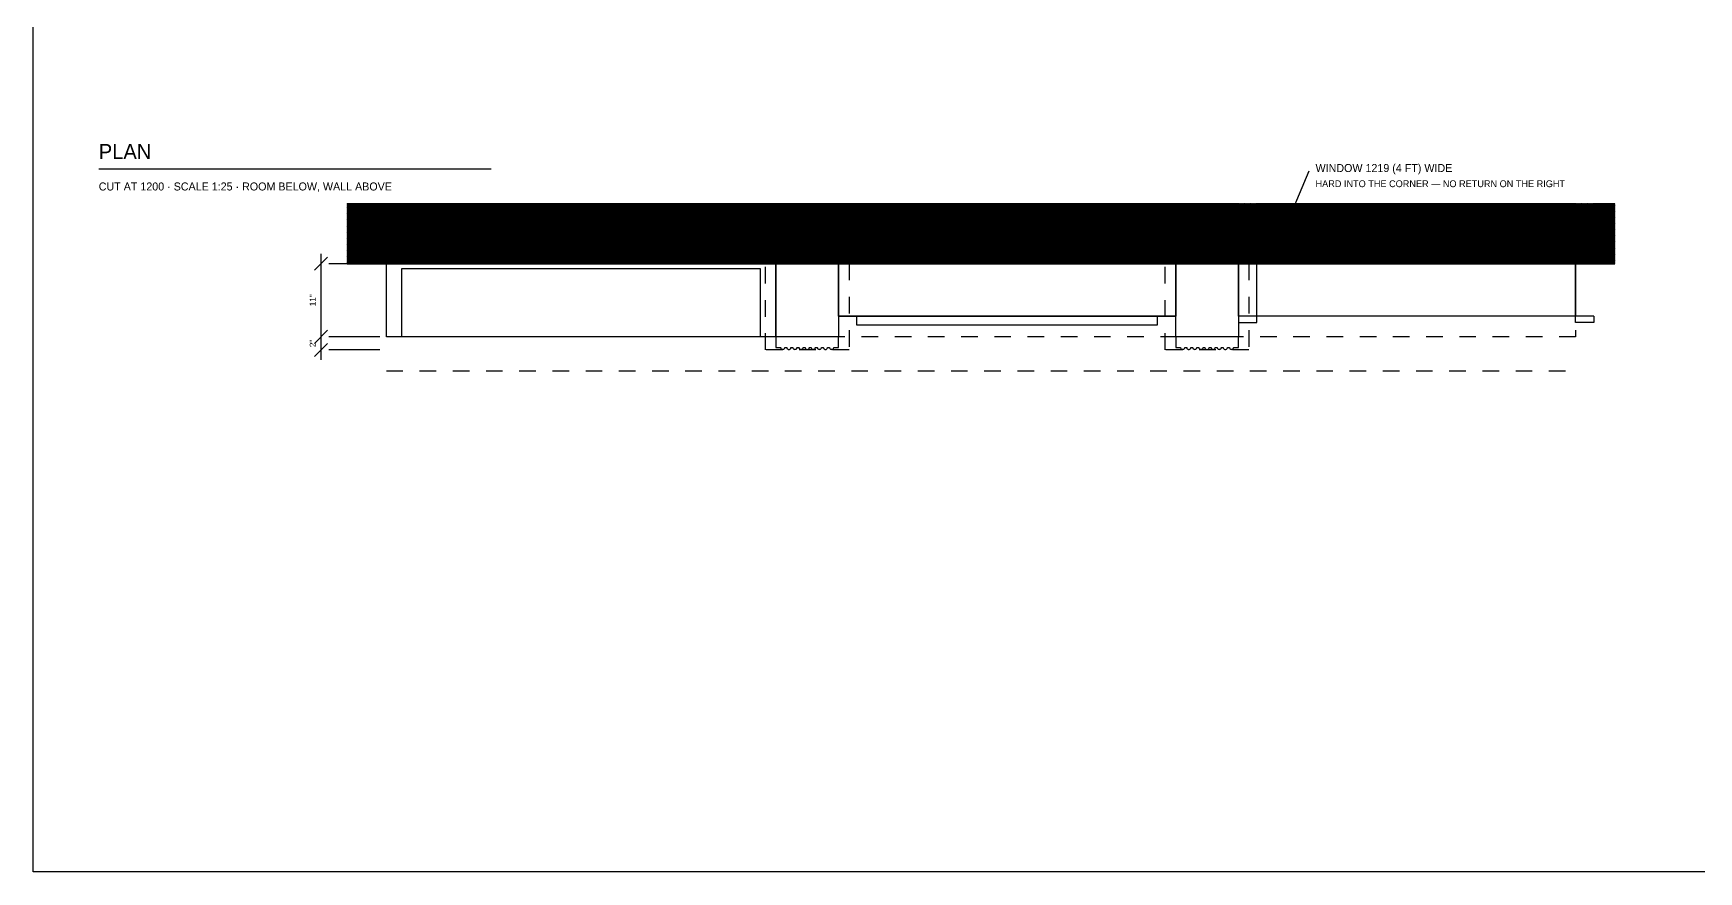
# Model space of a CAD drawing. Header units: inches. Extents: x 0.3 to 16.2, y 0.3 to 11.4.
# Drawn here: x 0.31 to 10.34, y 0.31 to 5.36 of the extents above; entities that cross this region are included whole.
import ezdxf
from ezdxf.enums import TextEntityAlignment as Align

# ---------------------------------------------------------------- set-up
doc = ezdxf.new("R2010")
doc.units = ezdxf.units.IN
doc.header["$LTSCALE"] = 0.009843
doc.header["$MEASUREMENT"] = 0
doc.linetypes.add('DASHED', pattern=[0.6, 0.5, -0.1])
for name, color, linetype in [('DIMENSIONS', 1, 'Continuous'), ('GEOMETRY', 7, 'Continuous'), ('HATCH', 8, 'Continuous'), ('TEXT', 7, 'Continuous')]:
    doc.layers.add(name, color=color, linetype=linetype)

msp = doc.modelspace()

# ---------------------------------------------------------------- hatches: boundary and pattern name
at = {"layer": 'HATCH'}
h = msp.add_hatch(dxfattribs=at)
h.set_pattern_fill('ANSI31', scale=0.01574803)
h.paths.add_polyline_path([(2.205, 4.339), (9.838, 4.339), (9.838, 3.976), (2.205, 3.976), (2.205, 4.339)])

# ---------------------------------------------------------------- linework, layer by layer
at = {"layer": 'DIMENSIONS'}
for p, q in [((2.008, 3.937), (2.087, 4.016)), ((2.047, 4.035), (2.047, 3.398)), ((2.402, 3.976), (2.094, 3.976)), ((2.008, 3.496), (2.087, 3.575)), ((2.402, 3.535), (2.094, 3.535)), ((2.008, 3.417), (2.087, 3.496)), ((2.402, 3.457), (2.094, 3.457))]:
    msp.add_line(p, q, dxfattribs=at)
at = {"layer": 'GEOMETRY'}
for p, q in [((0.709, 4.547), (3.071, 4.547)), ((7.839, 4.157), (7.997, 4.535)), ((7.682, 4.205), (9.602, 4.205)), ((7.682, 4.11), (9.602, 4.11)), ((5.164, 3.661), (7.194, 3.661)), ((7.572, 3.661), (7.572, 3.661)), ((9.712, 3.661), (9.602, 3.661))]:
    msp.add_line(p, q, dxfattribs=at)
at = {"layer": 'GEOMETRY', "linetype": 'DASHED'}
msp.add_line((2.441, 3.331), (9.602, 3.331), dxfattribs=at)
at = {"layer": 'GEOMETRY'}
for points in [[(0.315, 11.378), (16.22, 11.378), (16.22, 0.315), (0.315, 0.315), (0.315, 11.378)], [(2.205, 4.339), (7.572, 4.339)], [(7.682, 4.339), (9.602, 4.339), (9.602, 3.976), (7.682, 3.976), (7.682, 4.339)], [(9.712, 4.339), (9.838, 4.339)], [(7.572, 3.661), (7.572, 3.622), (7.682, 3.622), (7.682, 4.205)], [(9.712, 3.661), (9.712, 3.622), (9.602, 3.622), (9.602, 4.205)], [(2.205, 3.976), (9.838, 3.976)], [(2.441, 3.976), (4.786, 3.976), (4.786, 3.535), (2.441, 3.535), (2.441, 3.976)], [(2.535, 3.948), (4.691, 3.948), (4.691, 3.535), (2.535, 3.535), (2.535, 3.948)], [(4.786, 3.976), (5.164, 3.976), (5.164, 3.535), (4.786, 3.535), (4.786, 3.976)], [(5.164, 3.976), (7.194, 3.976), (7.194, 3.661), (5.164, 3.661), (5.164, 3.976)], [(7.194, 3.976), (7.572, 3.976), (7.572, 3.535), (7.194, 3.535), (7.194, 3.976)], [(7.572, 3.976), (9.602, 3.976), (9.602, 3.661), (7.572, 3.661), (7.572, 3.976)], [(5.274, 3.661), (7.083, 3.661), (7.083, 3.606), (5.274, 3.606), (5.274, 3.661)], [(4.786, 3.535), (4.786, 3.472), (4.809, 3.472), (4.815, 3.472)], [(5.135, 3.472), (5.164, 3.472), (5.164, 3.535)], [(7.194, 3.535), (7.194, 3.472), (7.217, 3.472), (7.223, 3.472)], [(7.543, 3.472), (7.572, 3.472), (7.572, 3.535)], [(4.841, 3.472), (4.852, 3.472)], [(4.877, 3.472), (4.888, 3.472)], [(4.914, 3.472), (4.925, 3.472)], [(4.951, 3.472), (4.962, 3.472)], [(4.988, 3.472), (4.999, 3.472)], [(5.024, 3.472), (5.035, 3.472)], [(5.061, 3.472), (5.072, 3.472)], [(5.098, 3.472), (5.109, 3.472)], [(7.249, 3.472), (7.26, 3.472)], [(7.285, 3.472), (7.296, 3.472)], [(7.322, 3.472), (7.333, 3.472)], [(7.359, 3.472), (7.37, 3.472)], [(7.396, 3.472), (7.407, 3.472)], [(7.432, 3.472), (7.443, 3.472)], [(7.469, 3.472), (7.48, 3.472)], [(7.506, 3.472), (7.517, 3.472)]]:
    msp.add_lwpolyline(points, dxfattribs=at)
at = {"layer": 'GEOMETRY', "linetype": 'DASHED'}
for points in [[(2.441, 3.976), (9.602, 3.976), (9.602, 3.535), (2.441, 3.535), (2.441, 3.976)], [(4.723, 3.976), (5.227, 3.976), (5.227, 3.457), (4.723, 3.457), (4.723, 3.976)], [(7.131, 3.976), (7.635, 3.976), (7.635, 3.457), (7.131, 3.457), (7.131, 3.976)]]:
    msp.add_lwpolyline(points, dxfattribs=at)
at = {"layer": 'GEOMETRY'}
for points in [[(4.815, 3.472), (4.815, 3.47), (4.816, 3.468), (4.817, 3.466), (4.818, 3.464), (4.82, 3.463), (4.822, 3.462), (4.823, 3.461), (4.826, 3.46), (4.828, 3.46), (4.83, 3.46), (4.832, 3.461), (4.834, 3.462), (4.836, 3.463), (4.838, 3.464), (4.839, 3.466), (4.84, 3.468), (4.841, 3.47), (4.841, 3.472)], [(4.852, 3.472), (4.852, 3.47), (4.852, 3.468), (4.853, 3.466), (4.855, 3.464), (4.856, 3.462), (4.858, 3.461), (4.86, 3.46), (4.862, 3.46), (4.865, 3.46), (4.867, 3.46), (4.869, 3.46), (4.871, 3.461), (4.873, 3.462), (4.875, 3.464), (4.876, 3.466), (4.877, 3.468), (4.877, 3.47), (4.877, 3.472)], [(4.888, 3.472), (4.889, 3.47), (4.889, 3.468), (4.89, 3.466), (4.891, 3.464), (4.893, 3.463), (4.895, 3.462), (4.897, 3.461), (4.899, 3.46), (4.901, 3.46), (4.904, 3.46), (4.906, 3.461), (4.908, 3.462), (4.91, 3.463), (4.911, 3.464), (4.912, 3.466), (4.913, 3.468), (4.914, 3.47), (4.914, 3.472)], [(4.925, 3.472), (4.925, 3.47), (4.926, 3.468), (4.927, 3.466), (4.928, 3.464), (4.93, 3.463), (4.932, 3.462), (4.934, 3.461), (4.936, 3.46), (4.938, 3.46), (4.94, 3.46), (4.942, 3.461), (4.944, 3.462), (4.946, 3.463), (4.948, 3.464), (4.949, 3.466), (4.95, 3.468), (4.951, 3.47), (4.951, 3.472)], [(4.962, 3.472), (4.962, 3.47), (4.963, 3.468), (4.964, 3.466), (4.965, 3.464), (4.966, 3.462), (4.968, 3.461), (4.97, 3.46), (4.973, 3.46), (4.975, 3.46), (4.977, 3.46), (4.979, 3.46), (4.981, 3.461), (4.983, 3.462), (4.985, 3.464), (4.986, 3.466), (4.987, 3.468), (4.988, 3.47), (4.988, 3.472)], [(4.999, 3.472), (4.999, 3.47), (4.999, 3.468), (5.001, 3.466), (5.002, 3.464), (5.003, 3.463), (5.005, 3.462), (5.007, 3.461), (5.009, 3.46), (5.012, 3.46), (5.014, 3.46), (5.016, 3.461), (5.018, 3.462), (5.02, 3.463), (5.021, 3.464), (5.023, 3.466), (5.024, 3.468), (5.024, 3.47), (5.024, 3.472)], [(5.035, 3.472), (5.036, 3.47), (5.036, 3.468), (5.037, 3.466), (5.038, 3.464), (5.04, 3.463), (5.042, 3.462), (5.044, 3.461), (5.046, 3.46), (5.048, 3.46), (5.05, 3.46), (5.053, 3.461), (5.055, 3.462), (5.057, 3.463), (5.058, 3.464), (5.059, 3.466), (5.06, 3.468), (5.061, 3.47), (5.061, 3.472)], [(5.072, 3.472), (5.072, 3.47), (5.073, 3.468), (5.074, 3.466), (5.075, 3.464), (5.077, 3.462), (5.079, 3.461), (5.081, 3.46), (5.083, 3.46), (5.085, 3.46), (5.087, 3.46), (5.09, 3.46), (5.091, 3.461), (5.093, 3.462), (5.095, 3.464), (5.096, 3.466), (5.097, 3.468), (5.098, 3.47), (5.098, 3.472)], [(5.109, 3.472), (5.109, 3.47), (5.11, 3.468), (5.111, 3.466), (5.112, 3.464), (5.114, 3.463), (5.115, 3.462), (5.117, 3.461), (5.12, 3.46), (5.122, 3.46), (5.124, 3.46), (5.126, 3.461), (5.128, 3.462), (5.13, 3.463), (5.132, 3.464), (5.133, 3.466), (5.134, 3.468), (5.135, 3.47), (5.135, 3.472)], [(7.223, 3.472), (7.223, 3.47), (7.224, 3.468), (7.225, 3.466), (7.226, 3.464), (7.227, 3.463), (7.229, 3.462), (7.231, 3.461), (7.233, 3.46), (7.236, 3.46), (7.238, 3.46), (7.24, 3.461), (7.242, 3.462), (7.244, 3.463), (7.246, 3.464), (7.247, 3.466), (7.248, 3.468), (7.248, 3.47), (7.249, 3.472)], [(7.26, 3.472), (7.26, 3.47), (7.26, 3.468), (7.261, 3.466), (7.262, 3.464), (7.264, 3.462), (7.266, 3.461), (7.268, 3.46), (7.27, 3.46), (7.272, 3.46), (7.275, 3.46), (7.277, 3.46), (7.279, 3.461), (7.281, 3.462), (7.282, 3.464), (7.284, 3.466), (7.285, 3.468), (7.285, 3.47), (7.285, 3.472)], [(7.296, 3.472), (7.296, 3.47), (7.297, 3.468), (7.298, 3.466), (7.299, 3.464), (7.301, 3.463), (7.303, 3.462), (7.305, 3.461), (7.307, 3.46), (7.309, 3.46), (7.311, 3.46), (7.314, 3.461), (7.315, 3.462), (7.317, 3.463), (7.319, 3.464), (7.32, 3.466), (7.321, 3.468), (7.322, 3.47), (7.322, 3.472)], [(7.333, 3.472), (7.333, 3.47), (7.334, 3.468), (7.335, 3.466), (7.336, 3.464), (7.338, 3.463), (7.34, 3.462), (7.342, 3.461), (7.344, 3.46), (7.346, 3.46), (7.348, 3.46), (7.35, 3.461), (7.352, 3.462), (7.354, 3.463), (7.356, 3.464), (7.357, 3.466), (7.358, 3.468), (7.359, 3.47), (7.359, 3.472)], [(7.37, 3.472), (7.37, 3.47), (7.37, 3.468), (7.372, 3.466), (7.373, 3.464), (7.374, 3.462), (7.376, 3.461), (7.378, 3.46), (7.38, 3.46), (7.383, 3.46), (7.385, 3.46), (7.387, 3.46), (7.389, 3.461), (7.391, 3.462), (7.393, 3.464), (7.394, 3.466), (7.395, 3.468), (7.396, 3.47), (7.396, 3.472)], [(7.407, 3.472), (7.407, 3.47), (7.407, 3.468), (7.408, 3.466), (7.41, 3.464), (7.411, 3.463), (7.413, 3.462), (7.415, 3.461), (7.417, 3.46), (7.419, 3.46), (7.422, 3.46), (7.424, 3.461), (7.426, 3.462), (7.428, 3.463), (7.429, 3.464), (7.43, 3.466), (7.432, 3.468), (7.432, 3.47), (7.432, 3.472)], [(7.443, 3.472), (7.443, 3.47), (7.444, 3.468), (7.445, 3.466), (7.446, 3.464), (7.448, 3.463), (7.45, 3.462), (7.452, 3.461), (7.454, 3.46), (7.456, 3.46), (7.458, 3.46), (7.461, 3.461), (7.462, 3.462), (7.464, 3.463), (7.466, 3.464), (7.467, 3.466), (7.468, 3.468), (7.469, 3.47), (7.469, 3.472)], [(7.48, 3.472), (7.48, 3.47), (7.481, 3.468), (7.482, 3.466), (7.483, 3.464), (7.485, 3.462), (7.486, 3.461), (7.488, 3.46), (7.491, 3.46), (7.493, 3.46), (7.495, 3.46), (7.497, 3.46), (7.499, 3.461), (7.501, 3.462), (7.503, 3.464), (7.504, 3.466), (7.505, 3.468), (7.506, 3.47), (7.506, 3.472)], [(7.517, 3.472), (7.517, 3.47), (7.518, 3.468), (7.519, 3.466), (7.52, 3.464), (7.521, 3.463), (7.523, 3.462), (7.525, 3.461), (7.527, 3.46), (7.53, 3.46), (7.532, 3.46), (7.534, 3.461), (7.536, 3.462), (7.538, 3.463), (7.54, 3.464), (7.541, 3.466), (7.542, 3.468), (7.542, 3.47), (7.543, 3.472)]]:
    msp.add_open_spline(points, degree=3, knots=[0, 0, 0, 0, 1, 1, 1, 2, 2, 2, 3, 3, 3, 4, 4, 4, 5, 5, 5, 6, 6, 6, 6], dxfattribs=at)

# ---------------------------------------------------------------- texts
at = {"layer": 'TEXT'}
for s, height, p in [('PLAN', 0.0907, (0.709, 4.606)), ('WINDOW 1219 (4 FT) WIDE', 0.04819, (8.036, 4.528)), ('CUT AT 1200 · SCALE 1:25 · ROOM BELOW, WALL ABOVE', 0.04819, (0.709, 4.417)), ('HARD INTO THE CORNER — NO RETURN ON THE RIGHT', 0.0411, (8.036, 4.437))]:
    msp.add_text(s, height=height, dxfattribs=at).set_placement(p)
for s, p in [('11"', (2.016, 3.756)), ('2"', (2.016, 3.496))]:
    msp.add_text(s, height=0.0369, rotation=90, dxfattribs=at).set_placement(p, align=Align.CENTER)

doc.saveas('drawing.dxf')
